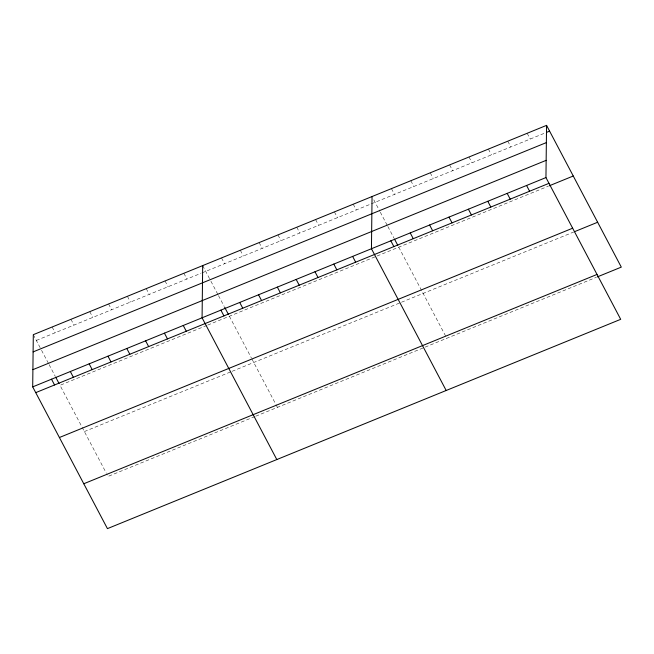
<?xml version="1.0" encoding="UTF-8"?>
<svg xmlns="http://www.w3.org/2000/svg" width="654" height="654" viewBox="0 0 654 654"><rect width="100%" height="100%" fill="white"/><g stroke="black" fill="none" stroke-linecap="round" stroke-linejoin="round"><path stroke-width="0.49" stroke-dasharray="3.27 2.45" d="M36.346 340.44L201.015 273.29M201.955 272.906L370.393 204.22M371.333 203.835L544.986 133.015M206.795 325.455L60.005 385.32L106.152 472.842M207.735 325.071L376.173 256.384M377.113 256L548.33 186.177M84.382 431.558L231.173 371.693M232.113 371.308L400.55 302.622M401.491 302.238L573.632 232.039M254.839 416.573L108.049 476.431L106.627 473.741M255.779 416.189L424.209 347.495M425.149 347.111L596.374 277.288M527.173 133.277L530.214 139.04M507.782 141.182L510.823 146.946M488.391 149.096L491.432 154.859M469.008 157.001L472.041 162.764M449.617 164.906L452.65 170.669M430.226 172.811L433.267 178.575M410.835 180.725L413.876 186.48M391.444 188.63L394.485 194.393M373.794 199.83L379.827 211.275M380.301 212.174L387.397 225.638M387.871 226.529L394.027 238.203M398.752 247.171L446.796 338.29M353.234 204.212L356.275 209.975M334.415 211.888L337.456 217.651M315.596 219.556L318.637 225.319M296.777 227.232L299.818 232.996M277.958 234.909L280.999 240.672M259.139 242.585L262.18 248.348M240.32 250.261L243.362 256.025M221.502 257.929L224.543 263.693M202.683 265.606L210.449 280.345M210.923 281.245L218.027 294.709M218.493 295.6L224.175 306.374M229.382 316.25L251.414 358.04M251.88 358.923L275.53 403.771M275.996 404.671L277.419 407.36M183.864 273.282L186.897 279.045M165.045 280.958L168.078 286.722M146.226 288.635L149.259 294.39M127.407 296.303L130.44 302.066M108.589 303.979L111.621 309.743M89.77 311.656L92.803 317.419M70.951 319.332L73.984 325.095M52.124 327.008L55.165 332.763M33.305 334.676L41.079 349.416M41.554 350.315L48.649 363.779M49.124 364.679L55.271 376.344"/><path stroke-width="0.98" d="M546.564 125.372L545.951 177.569L620.695 319.324L107.436 528.628L32.7 386.874L33.305 334.676L546.564 125.372L621.3 267.126L597.29 276.912M202.683 265.606L202.078 317.803L276.814 459.558M372.052 196.535L371.447 248.733L446.183 390.487M546.834 132.263L549.597 131.135M33.109 351.901L546.36 142.597M32.904 369.649L546.155 160.344M32.7 386.874L545.951 177.569M35.741 392.637L548.992 183.333M549.254 185.801L573.264 176.008M59.4 437.518L572.651 228.205M574.555 231.663L597.642 222.246M83.777 483.756L597.028 274.443M526.568 185.474L529.601 191.238M507.177 193.38L510.21 199.143M487.786 201.293L490.827 207.048M468.395 209.198L471.436 214.962M449.004 217.103L452.045 222.867M429.613 225.009L432.654 230.772M410.23 232.922L413.263 238.677M394.493 239.094L397.812 245.381M390.839 240.827L393.872 246.591M352.629 256.409L355.67 262.172M333.81 264.085L336.851 269.849M314.991 271.753L318.024 277.517M296.172 279.43L299.205 285.193M277.353 287.106L280.386 292.869M258.534 294.782L261.567 300.546M239.716 302.459L242.748 308.214M224.649 307.274L228.434 314.451M220.897 310.127L223.93 315.89M183.251 325.479L186.292 331.243M164.432 333.156L167.473 338.919M145.613 340.832L148.654 346.587M126.794 348.5L129.835 354.264M107.975 356.177L111.017 361.94M89.157 363.853L92.198 369.616M70.338 371.529L73.379 377.293M55.745 377.244L59.064 383.522M51.519 379.206L54.56 384.961"/></g></svg>
